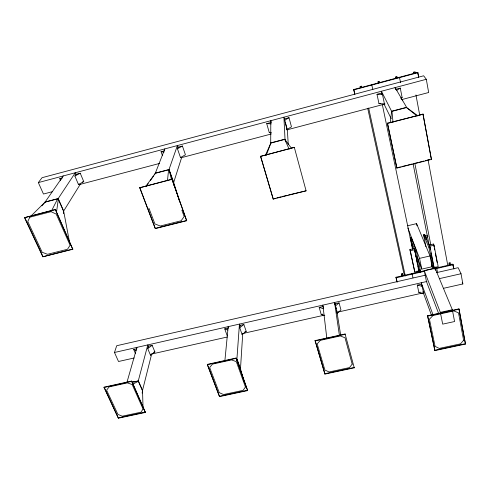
<?xml version="1.0" encoding="UTF-8"?>
<svg xmlns="http://www.w3.org/2000/svg" width="490" height="490" viewBox="0 0 490 490"><rect width="100%" height="100%" fill="white"/><g stroke="black" fill="none" stroke-linecap="round" stroke-linejoin="round"><path stroke-width="0.73" d="M260.57 156.377L294.325 147.38L306.097 190.824L273.193 199.069L260.57 156.377L294.325 147.38M247.634 390.597L236.1 358.025L207.38 364.364L207.331 364.719L219.52 396.606L247.634 390.597L236.1 358.025M142.143 393.096L142.535 390.401L138.474 381.177L131.902 382.065M242.127 334.584L239.733 327.718L239.898 325.409L243.855 324.509L246.219 331.363L242.127 334.584L242.158 334.107M242.734 333.561L240.461 369.252L236.897 359.305L239.439 324.086L240.143 326.113M224.837 361.228L228.187 326.646L228.665 327.994L224.72 328.851L227.17 335.662M219.52 396.606L207.38 364.364M167.47 180.761L168.603 169.644L155.495 173.08L145.506 186.702M390.291 122.721L391.547 111.769L391.957 111.163L406.357 107.396L417.805 115.75M56.436 212.599L58.371 198.971L57.747 198.671L45.221 201.954L31.403 215.625M448.877 264.459L449.134 262.952L450.286 262.689L451.161 264.582M145.371 412.445L131.669 381.067L104.137 387.137L104.015 387.504L118.39 418.209L145.371 412.445L131.669 381.067M186.684 220.745L171.935 179.162L139.693 187.768L155.306 228.603L186.684 220.745L171.935 179.162M151.649 354.074L142.461 390.634L138.247 381.042L147.796 344.911L148.684 347.024M150.51 355.201L147.71 348.562L148.329 346.191L152.145 345.327L154.913 351.955L150.51 355.201L150.638 354.711M118.39 418.209L104.137 387.137M127.002 382.157L136.949 347.379M181.619 157.621L173.589 182.703L168.94 169.73L177.411 145.518L178.152 147.655M180.51 157.572L177.454 148.788L177.999 147.208L182.421 146.038L185.434 154.791L180.51 157.572L180.62 157.241M155.306 228.603L139.803 187.511M134.168 357.982L118.519 361.504L114.476 352.482L116.706 345.726L425.357 275.19M236.725 360.554L237.123 359.446L236.566 359.244M266.278 155.226L270.952 142.847L284.684 139.252L291.403 148.176M164.848 148.868L155.275 173.313L168.94 169.73M265.525 155.091L270.952 142.847M45.221 201.954L41.932 205.831M51.425 211.031L57.747 198.671M72.765 249.288L55.333 209.451L24.5 217.683L42.814 256.791L72.765 249.288L55.333 209.451M155.495 173.08L154.326 174.881M42.814 256.791L72.924 248.994M80.219 184.35L63.553 211.196L58.083 198.756L75.319 172.701L76.183 174.758M78.455 184.479L83.759 181.631L80.238 173.203L75.999 174.33L74.884 176.032L78.455 184.479L78.676 184.124M58.371 198.971L63.633 210.933L63.565 213.701M146.535 186.133L148.268 183.634M150.43 180.504L153.462 176.131M63.265 175.91L45.019 202.174L58.083 198.756M168.603 169.644L169.221 169.957L173.693 182.433L173.331 182.948L173.791 185.171M237.123 359.446L240.553 369.013L240.559 371.671M52.338 191.694L43.469 194.034L38.336 182.586L42.06 177.692L423.642 75.791L426.3 79.294L428.664 92.506L401.304 99.715M337.224 313.19L340.973 309.999L339.055 302.906L334.946 303.837L337.224 313.19L337.151 312.718M335.276 306.079L339.055 302.906M239.733 327.718L243.855 324.509M147.71 348.562L152.145 345.327M400.985 98.337L402.137 97.596L400.281 88.108L395.467 89.388M396.796 90.319L400.281 88.108M286.969 129.507L291.464 126.806L289.002 117.698L284.39 118.923L286.969 129.507L286.95 129.201M284.463 120.369L289.002 117.698M177.454 148.788L182.421 146.038M132.808 384.221L138.474 381.177M74.884 176.032L80.238 173.203M360.328 87.79L360.144 86.516L361.412 86.173L361.902 87.33M378.207 82.994L378.078 81.701L379.358 81.358L379.952 82.498M395.602 78.333L395.534 77.022L396.82 76.673L397.519 77.788M413.732 73.475L413.725 72.14L415.018 71.791L415.814 72.881M354.723 93.958L353.725 89.523L417.725 72.373L418.754 77.065M353.725 89.523L353.854 89.86L417.952 72.685M38.336 182.586L426.3 79.294M60.656 180.743L59.749 178.648L62.561 177.907M162.502 155.722L161.057 151.716L164.714 150.742M271.576 132.808L269.292 132.655L266.713 123.621L271.295 122.408M377 94.301L381.784 93.026L382.451 94.343L384.417 103.813L378.99 103.702L377 94.301L382.451 94.343M82.357 181.998L83.759 181.631M269.292 132.655L270.596 132.312M378.99 103.702L380.344 103.347M400.771 97.957L402.137 97.596M79.692 184.485L159.544 163.44M180.982 157.786L271.184 134.015M286.711 129.917L385.042 104.003M387.461 123.186L423.066 114.182L431.414 159.428L396.869 168.082L387.461 123.186L396.869 168.082M24.5 217.683L55.162 209.72M139.693 187.768L171.855 179.414M387.559 123.4L423.066 114.182M155.397 228.322L186.751 220.463M273.193 199.069L275.38 198.254M276.844 197.887L281.229 196.79M282.687 196.423L287.073 195.326M288.536 194.959L306.097 190.824M396.765 167.837L400.434 166.912M401.904 166.545L406.308 165.442M407.778 165.075L412.188 163.972M413.658 163.605L418.062 162.496M419.532 162.129L423.936 161.026M425.406 160.659L429.816 159.55M407.754 225.737L416.567 223.63L430.012 255.952L432.143 266.713L421.761 269.102L417.186 257.109M411.282 237.675L410.155 237.944L415.079 250.837L419.501 272.152L420.659 271.883L416.249 250.561L411.282 237.675L411.594 239.157M425.902 246.709L423.525 234.784L424.659 234.514L430.116 247.321L434.336 268.747L433.754 267.344M425.332 236.088L427.458 235.586M427.948 236.719L425.816 237.221L426.263 239.475M409.873 249.569L410.32 250.776L414.663 249.759L419.085 271.031L414.797 272.011L409.873 249.569L414.209 248.559L415.122 252.944M429.154 245.055L433.515 244.032L434.042 245.227L438.189 266.64L433.871 267.632M434.042 245.227L429.663 246.25L430.245 249.202M415.079 250.837L416.249 250.561M423.525 234.784L428.94 247.597L430.116 247.321M407.839 228.028L419.556 258.377L430.012 255.952M401.586 275.313L401.488 273.904L402.621 273.641L403.252 275.576M424.224 270.603L435.028 268.122L452.331 309.729L454.573 321.538L442.684 324.135L440.351 312.375L424.224 270.603L426.465 281.566L438.63 313.49M396.98 281.695L395.975 277.242L433.638 268.606M435.016 268.287L452.852 264.196L453.899 269.077M395.975 277.242L396.147 277.799L424.83 271.221M434.606 268.979L453.103 264.741M436.535 272.636L458.156 267.693L461.029 273.732L462.854 283.955L443.475 288.316M114.476 352.482L426.962 281.468M439.414 278.639L461.029 273.732M135.412 353.462L133.703 349.511L136.863 348.794M324.815 315.591L321.195 314.457L319.186 307.414L323.271 306.483M417.302 285.143L421.541 284.182L423.862 293.688L418.84 292.438L417.302 285.143L422.343 286.356M153.646 352.237L154.913 351.955M244.902 331.663L246.219 331.363M321.195 314.457L322.555 314.151M418.84 292.438L420.249 292.12M151.312 354.117L227.336 336.998M242.985 333.47L324.227 315.174M336.893 312.32L424.095 292.683M440.351 312.375L452.331 309.729M315.101 340.599L345.083 333.984L354.252 367.825L324.931 374.091L315.101 340.599L324.931 374.091M427.592 315.781L458.922 308.872L459.063 309.202L465.5 344.066L434.893 350.601L427.592 315.781L434.893 350.601M104.015 387.504L131.571 381.428M207.331 364.719L236.07 358.38M315.131 340.942L345.138 334.327L345.083 333.984M427.709 316.117L459.063 309.202M133.47 381.961L137.917 380.981M133.874 382.004L138.247 381.042M118.5 417.829L145.463 412.072M219.557 396.238L247.652 390.236M324.888 373.729L354.19 367.469L354.252 367.825M434.777 350.252L465.353 343.717L465.5 344.066M266.713 123.621L271.289 123.866M161.057 151.716L164.077 152.059M59.749 178.648L61.569 179.009M319.186 307.414L323.541 308.737L323.339 307.083M224.72 328.851L227.813 330.04M133.703 349.511L136.196 350.73M406.357 107.396L417.143 116.087M413.725 72.14L414.516 73.231M399.411 77.279L400.6 82.675M395.534 77.022L396.22 78.137M431.414 159.428L422.931 113.974M378.078 81.701L378.666 82.841M384.117 104.248L391.192 118.635M371.72 84.703L372.829 89.499M462.211 282.589L462.854 283.955M24.696 217.407L42.991 256.497M449.134 262.952L450.004 264.851M284.684 139.252L289.155 149.168M436.59 267.926L437.662 272.783M360.144 86.516L360.628 87.673M434.379 267.038L434.912 268.312M431.439 264.796L433.172 269.016L428.94 247.597M431.568 265.311L432.143 266.713M148.905 208.195L154.901 223.918L160.242 226.019L181.11 220.788L184.16 216.562L181.87 210.198M419.599 269.059L420.659 271.883M418.184 268.618L419.501 272.152M418.589 269.972L419.305 271.889M432.927 314.586L421.247 282.767L421.847 285.658M423.489 292.653L423.06 291.489L423.354 292.879M423.697 293.234L423.862 293.688M423.611 293.602L431.451 315.168M411.98 273.573L412.972 277.855M404.63 275.447L403.674 272.581L367.733 108.388M401.488 273.904L402.119 275.833M173.693 182.433L179.708 202.039M260.582 156.138L273.187 198.805M271.19 122.047L270.799 120.656L270.707 143.092L285.021 139.344L283.912 117.165L284.868 120.663M285.29 139.577L285.695 141.022M285.247 122.059L287.348 129.752L288.261 144.673M335.338 305.27L334.572 302.465L339.386 335.191M335.724 306.667L336.293 308.767M336.679 310.17L340.758 335.675M240.553 369.013L243.879 381.263M169.221 169.957L171.439 179.591M353.854 89.86L354.858 94.301M396.147 277.799L397.151 282.252M368.664 108.045L405.316 275.98M410.32 250.776L414.797 272.011M411.196 240.67L412.911 248.877M410.761 239.524L412.623 248.461M382.274 104.413L412.58 249.288M417.106 270.946L417.419 272.44M415.422 254.408L416.035 257.336M416.335 258.8L417.554 264.655M417.86 266.119L418.466 269.047M382.157 94.827L381.404 91.207L391.682 111.42L406.7 107.488L395.099 87.557L395.387 89.015M419.556 258.377L421.761 269.102M416.567 223.63L417.002 225.792M424.659 234.514L424.959 236.002M435.028 268.122L435.457 270.321M430.967 252.889L433.73 266.897M413.18 164.205L429.111 245.025M402.29 99.335L402.578 100.83M414.901 163.715L430.888 245.319M435.145 267.026L435.439 268.526M433.515 244.032L434.091 246.978M434.373 248.454L434.661 249.931M435.377 253.612L436.088 257.293M436.376 258.769L437.092 262.45M63.633 210.933L69.537 242.268M415.943 94.944L419.74 115.248M428.027 159.624L447.842 265.678M458.922 308.872L465.353 343.717M417.725 72.373L418.656 77.475M452.852 264.196L453.642 268.526M361.412 86.173L361.589 87.447M322.885 305.123L326.879 338.713M391.957 111.163L392.998 122.206M402.621 273.641L402.713 275.055M396.82 76.673L396.888 77.99M142.535 390.401L143.019 407.496M29.81 217.205L27.777 221.474L42.171 252.277L47.536 254.292L67.455 249.294L70.101 245.251L56.221 214.112L51.095 211.68L29.81 217.205M143.062 408.985L140.991 412.194L122.243 416.206L117.906 414.375L106.606 390.187L109.086 386.916L127.394 382.88L132.178 384.564L143.062 408.985M245.447 387.033L243.065 390.371L223.526 394.548L219.238 392.649L209.659 367.524L212.476 364.125L231.568 359.917L236.327 361.663L245.447 387.033M352.2 364.144L349.474 367.61L329.096 371.971L324.864 370.005L317.165 343.888L320.344 340.348L340.274 335.95L345.009 337.769L352.2 364.144M463.607 340.256L460.514 343.87L439.242 348.415L435.071 346.375L429.43 319.204L432.988 315.511L453.82 310.923L458.518 312.81L463.607 340.256"/></g></svg>
